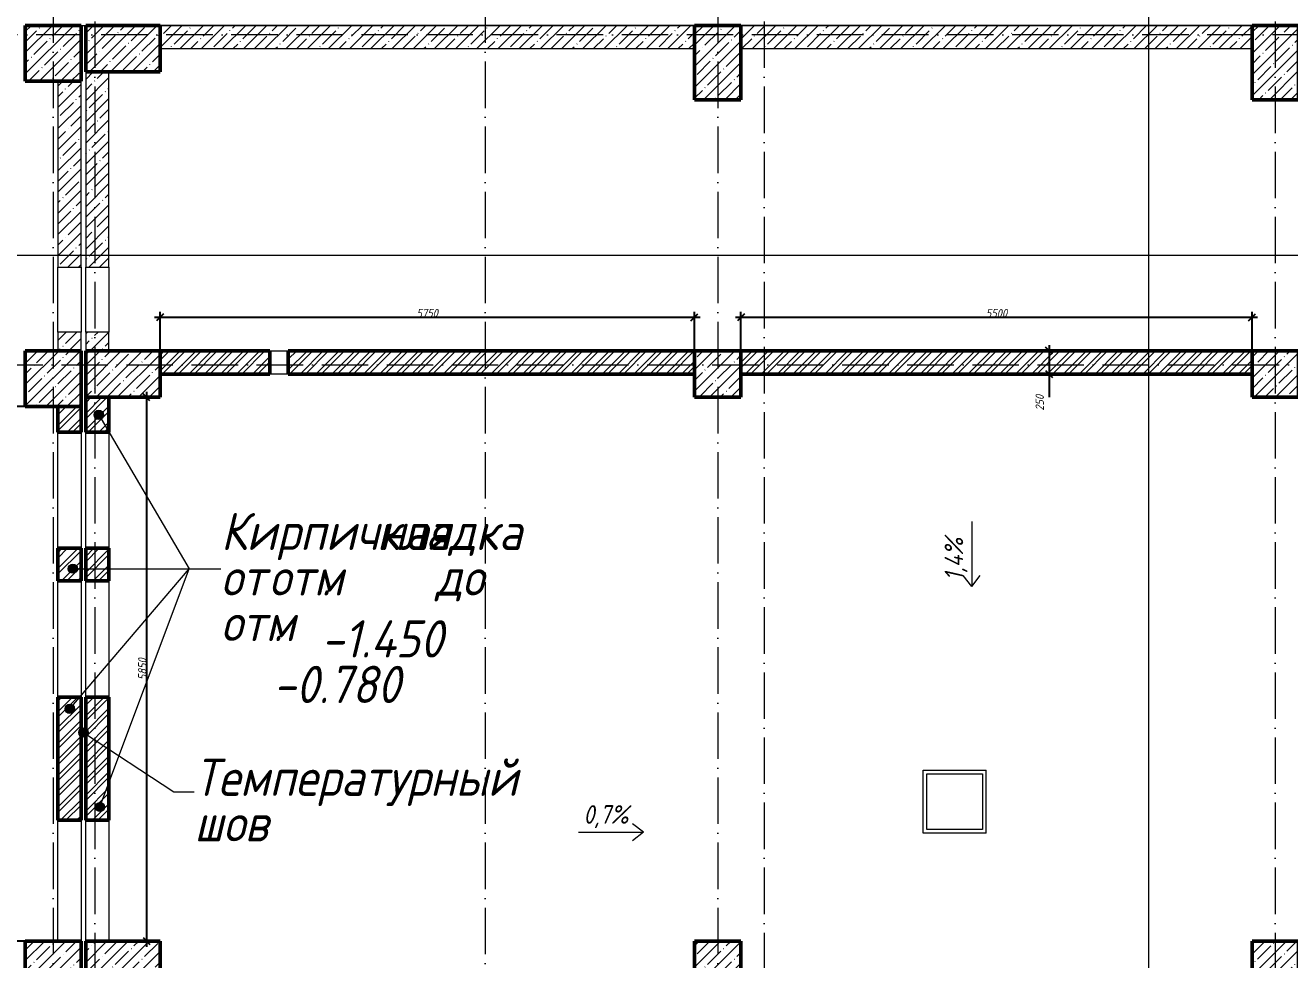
# Model space of a CAD drawing. Header units: millimetres. Extents: x -12989 to 629078, y -109036 to 555275.
# Drawn here: x 563189 to 576794, y 503759 to 513810 of the extents above; entities that cross this region are included whole.
import ezdxf

# ---------------------------------------------------------------- set-up
doc = ezdxf.new("R2010")
doc.units = ezdxf.units.MM
doc.linetypes.add('50_200_ШТРИХ_1Т_ш5_п1_п1_', pattern=[700, 500, -100, 0, -100])
for name, color, linetype, lineweight in [('A-____-____-DIMS', 7, 'Continuous', 9), ('A-FLOR-____-OTLN', 7, 'Continuous', 9), ('A-WALL-____-MCUT-1', 7, 'Continuous', 9), ('A-WALL-____-MCUT-2', 7, 'Continuous', 50), ('A-WALL-____-OTLN', 7, 'Continuous', 9), ('A-WALL-____-PATT-1', 7, 'Continuous', 9), ('A-WALL-FNSH-MCUT-1', 7, 'Continuous', 9), ('G-____-____-DIMS', 7, 'Continuous', 9), ('G-____-____-TEXT', 7, 'Continuous', 9), ('S-COLS-____-MCUT', 7, 'Continuous', 50), ('S-COLS-____-OTLN', 7, 'Continuous', 9), ('S-GRID-____-OTLN-1', 7, '50_200_ШТРИХ_1Т_ш5_п1_п1_', 9)]:
    doc.layers.add(name, color=color, linetype=linetype, lineweight=lineweight)
for name, color, linetype, lineweight, true_color in [('A-WALL-____-OTLN-1', 7, 'Continuous', 9, 0x800000), ('A-WALL-____-PATT-2', 7, 'Continuous', 9, 0x787878), ('G-____-____-SYMB-1', 9, 'Continuous', 9, 0x808080)]:
    doc.layers.add(name, color=color, linetype=linetype, lineweight=lineweight, true_color=true_color)
doc.styles.add('ISOCPEUR_I', font='isocpeui.ttf', dxfattribs={"width": 0.9, "height": 2.5})
doc.styles.add('ISOCPEUR_I_3', font='isocpeui.ttf', dxfattribs={"width": 0.85, "height": 2.2})
doc.styles.add('ISOCPEUR_I_7', font='isocpeui.ttf', dxfattribs={"width": 0.9, "height": 90})
doc.dimstyles.new('ISO-1_8_0_9К_СРЕДНИЙ_Кладочные', dxfattribs={"dimscale": 304.8, "dimtxt": 89.638306, "dimasz": 0.246063, "dimexe": 0.19685, "dimexo": 0, "dimgap": 0, "dimtad": 1, "dimdec": 3, "dimrnd": 0.001, "dimdsep": 46, "dimtxsty": 'ISOCPEUR_I_7', "dimblk1": 'OBLIQUE', "dimblk2": 'OBLIQUE', "dimsah": 1, "dimcen": 0.09, "dimdle": 0.19685, "dimazin": 0, "dimtfac": 1, "dimtdec": 4, "dimtix": 1, "dimtmove": 2, "dimatfit": 3, "dimfxl": 1, "dimtvp": 1, "dimtolj": 1, "dimtzin": 0, "dimarcsym": 2})
doc.dimstyles.new('ISO-1_8_0_9К_СРЕДНИЙ_Кладочные_1', dxfattribs={"dimscale": 304.8, "dimtxt": 89.638306, "dimasz": 0.246063, "dimexe": 0.19685, "dimexo": 0, "dimgap": 0, "dimtad": 1, "dimdec": 3, "dimrnd": 0.001, "dimdsep": 46, "dimtxsty": 'ISOCPEUR_I_7', "dimblk1": 'OBLIQUE', "dimblk2": 'OBLIQUE', "dimsah": 1, "dimcen": 0.09, "dimdle": 0.19685, "dimazin": 0, "dimtfac": 1, "dimtdec": 4, "dimtix": 1, "dimtmove": 0, "dimatfit": 3, "dimfxl": 1, "dimtvp": 1, "dimtolj": 1, "dimtzin": 0, "dimarcsym": 2})
pattern_1 = [(45, (513638.8, 428127.92), (-114.04925, 114.04925), []), (45, (513752.85, 428127.92), (-114.04925, 114.04925), [201.612, -40.322, 3.353, -36.97])]
pattern_2 = [(45, (513638.8, 428127.92), (-85.53659, 85.53659), []), (45, (513695.83, 428127.92), (-85.53659, 85.53659), [])]

# ---------------------------------------------------------------- blocks, each defined once
blk = doc.blocks.new('BSC_Колонна _Прямоугольная - 500х800-V3-АР1_Кладочный план подвала в осях 1-64_Ю-ЯЯ')
at = {"layer": 'S-COLS-____-OTLN'}
h = blk.add_hatch(dxfattribs=at)
h.set_pattern_fill('FP_7', color=256, style=0, pattern_type=2)
h.set_pattern_definition([(315, (-85431.04, 50600), (114.04925, 114.04925), []), (315, (-85431.04, 50485.95), (114.04925, 114.04925), [201.613, -40.323, 3.353, -36.97])])
h.paths.add_polyline_path([(-250, 400), (-250, -400), (250, -400), (250, 400)], flags=0)
at = {"layer": 'S-COLS-____-MCUT'}
for p, q in [((250, 400), (-250, 400)), ((-250, 400), (-250, -400)), ((250, -400), (250, 400)), ((-250, -400), (250, -400))]:
    blk.add_line(p, q, dxfattribs=at)
blk = doc.blocks.new('BSC_Колонна _Прямоугольная - 600х600-V80-АР1_Кладочный план подвала в осях 1-64_Ю-ЯЯ')
at = {"layer": 'S-COLS-____-OTLN'}
h = blk.add_hatch(dxfattribs=at)
h.set_pattern_fill('FP_95', color=256, style=0, pattern_type=2)
h.set_pattern_definition([(45, (-49850, -85381.04), (-114.04925, 114.04925), []), (45, (-49735.95, -85381.04), (-114.04925, 114.04925), [201.613, -40.323, 3.353, -36.97])])
h.paths.add_polyline_path([(-300, -300), (300, -300), (300, 300), (-300, 300)], flags=0)
at = {"layer": 'S-COLS-____-MCUT'}
for p, q in [((300, 300), (-300, 300)), ((-300, 300), (-300, -300)), ((300, -300), (300, 300)), ((-300, -300), (300, -300))]:
    blk.add_line(p, q, dxfattribs=at)
blk = doc.blocks.new('BSC_Колонна _Прямоугольная - 500х800-V81-АР1_Кладочный план подвала в осях 1-64_Ю-ЯЯ')
at = {"layer": 'S-COLS-____-OTLN'}
h = blk.add_hatch(dxfattribs=at)
h.set_pattern_fill('FP_96', color=256, style=0, pattern_type=2)
h.set_pattern_definition([(315, (-81931.04, 50600), (114.04925, 114.04925), []), (315, (-81931.04, 50485.95), (114.04925, 114.04925), [201.613, -40.323, 3.353, -36.97])])
h.paths.add_polyline_path([(-250, 400), (-250, -400), (250, -400), (250, 400)], flags=0)
at = {"layer": 'S-COLS-____-MCUT'}
for p, q in [((250, 400), (-250, 400)), ((-250, 400), (-250, -400)), ((250, -400), (250, 400)), ((-250, -400), (250, -400))]:
    blk.add_line(p, q, dxfattribs=at)
blk = doc.blocks.new('BSC_Колонна _Прямоугольная - 500х800-V82-АР1_Кладочный план подвала в осях 1-64_Ю-ЯЯ')
at = {"layer": 'S-COLS-____-OTLN'}
h = blk.add_hatch(dxfattribs=at)
h.set_pattern_fill('FP_97', color=256, style=0, pattern_type=2)
h.set_pattern_definition([(315, (-75581.04, 50600), (114.04925, 114.04925), []), (315, (-75581.04, 50485.95), (114.04925, 114.04925), [201.613, -40.323, 3.353, -36.97])])
h.paths.add_polyline_path([(-250, 400), (-250, -400), (250, -400), (250, 400)], flags=0)
at = {"layer": 'S-COLS-____-MCUT'}
for p, q in [((250, 400), (-250, 400)), ((-250, 400), (-250, -400)), ((250, -400), (250, 400)), ((-250, -400), (250, -400))]:
    blk.add_line(p, q, dxfattribs=at)
blk = doc.blocks.new('BSC_Колонна _Прямоугольная - 500х800-25984400-АР1_Кладочный план подвала в осях 1-64_Ю-ЯЯ')
at = {"layer": 'S-COLS-____-OTLN'}
h = blk.add_hatch(dxfattribs=at)
h.set_pattern_fill('FP_101', color=256, style=0, pattern_type=2)
h.set_pattern_definition([(225, (57000, 85281.04), (114.04925, -114.04925), []), (225, (56885.95, 85281.04), (114.04925, -114.04925), [201.613, -40.323, 3.353, -36.97])])
h.paths.add_polyline_path([(250, 400), (-250, 400), (-250, -400), (250, -400)], flags=0)
at = {"layer": 'S-COLS-____-MCUT'}
for p, q in [((250, 400), (-250, 400)), ((-250, 400), (-250, -400)), ((250, -400), (250, 400)), ((-250, -400), (250, -400))]:
    blk.add_line(p, q, dxfattribs=at)
blk = doc.blocks.new('BSC_Колонна _Прямоугольная - 500х800-V86-АР1_Кладочный план подвала в осях 1-64_Ю-ЯЯ')
at = {"layer": 'S-COLS-____-OTLN'}
h = blk.add_hatch(dxfattribs=at)
h.set_pattern_fill('FP_102', color=256, style=0, pattern_type=2)
h.set_pattern_definition([(225, (63000, 85281.04), (114.04925, -114.04925), []), (225, (62885.95, 85281.04), (114.04925, -114.04925), [201.613, -40.323, 3.353, -36.97])])
h.paths.add_polyline_path([(250, 400), (-250, 400), (-250, -400), (250, -400)], flags=0)
at = {"layer": 'S-COLS-____-MCUT'}
for p, q in [((250, 400), (-250, 400)), ((-250, 400), (-250, -400)), ((250, -400), (250, 400)), ((-250, -400), (250, -400))]:
    blk.add_line(p, q, dxfattribs=at)
blk = doc.blocks.new('BSC_Колонна _Прямоугольная - 600х600-V92-АР1_Кладочный план подвала в осях 1-64_Ю-ЯЯ')
at = {"layer": 'S-COLS-____-OTLN'}
h = blk.add_hatch(dxfattribs=at)
h.set_pattern_fill('FP_108', color=256, style=0, pattern_type=2)
h.set_pattern_definition([(45, (-49850, -81881.04), (-114.04925, 114.04925), []), (45, (-49735.95, -81881.04), (-114.04925, 114.04925), [201.613, -40.323, 3.353, -36.97])])
h.paths.add_polyline_path([(-300, -300), (300, -300), (300, 300), (-300, 300)], flags=0)
at = {"layer": 'S-COLS-____-MCUT'}
for p, q in [((300, 300), (-300, 300)), ((-300, 300), (-300, -300)), ((300, -300), (300, 300)), ((-300, -300), (300, -300))]:
    blk.add_line(p, q, dxfattribs=at)
blk = doc.blocks.new('BSC_Колонна _Прямоугольная - 600х600-V93-АР1_Кладочный план подвала в осях 1-64_Ю-ЯЯ')
at = {"layer": 'S-COLS-____-OTLN'}
h = blk.add_hatch(dxfattribs=at)
h.set_pattern_fill('FP_109', color=256, style=0, pattern_type=2)
h.set_pattern_definition([(45, (-49850, -75531.04), (-114.04925, 114.04925), []), (45, (-49735.95, -75531.04), (-114.04925, 114.04925), [201.613, -40.323, 3.353, -36.97])])
h.paths.add_polyline_path([(-300, -300), (300, -300), (300, 300), (-300, 300)], flags=0)
at = {"layer": 'S-COLS-____-MCUT'}
for p, q in [((300, 300), (-300, 300)), ((-300, 300), (-300, -300)), ((300, -300), (300, 300)), ((-300, -300), (300, -300))]:
    blk.add_line(p, q, dxfattribs=at)
blk = doc.blocks.new('BSC_Колонна _Прямоугольная - 500х500-V158-АР1_Кладочный план подвала в осях 1-64_Ю-ЯЯ')
at = {"layer": 'S-COLS-____-OTLN'}
h = blk.add_hatch(dxfattribs=at)
h.set_pattern_fill('FP_175', color=256, style=0, pattern_type=2)
h.set_pattern_definition([(45, (-63000, -81931.04), (-114.04925, 114.04925), []), (45, (-62885.95, -81931.04), (-114.04925, 114.04925), [201.613, -40.323, 3.353, -36.97])])
h.paths.add_polyline_path([(-250, -250), (250, -250), (250, 250), (-250, 250)], flags=0)
at = {"layer": 'S-COLS-____-MCUT'}
for p, q in [((250, 250), (-250, 250)), ((-250, 250), (-250, -250)), ((250, -250), (250, 250)), ((-250, -250), (250, -250))]:
    blk.add_line(p, q, dxfattribs=at)
blk = doc.blocks.new('BSC_Колонна _Прямоугольная - 500х500-V159-АР1_Кладочный план подвала в осях 1-64_Ю-ЯЯ')
at = {"layer": 'S-COLS-____-OTLN'}
h = blk.add_hatch(dxfattribs=at)
h.set_pattern_fill('FP_176', color=256, style=0, pattern_type=2)
h.set_pattern_definition([(45, (-57000, -81931.04), (-114.04925, 114.04925), []), (45, (-56885.95, -81931.04), (-114.04925, 114.04925), [201.613, -40.323, 3.353, -36.97])])
h.paths.add_polyline_path([(-250, -250), (250, -250), (250, 250), (-250, 250)], flags=0)
at = {"layer": 'S-COLS-____-MCUT'}
for p, q in [((250, 250), (-250, 250)), ((-250, 250), (-250, -250)), ((250, -250), (250, 250)), ((-250, -250), (250, -250))]:
    blk.add_line(p, q, dxfattribs=at)
blk = doc.blocks.new('BSC_Колонна _Прямоугольная - 500х500-V161-АР1_Кладочный план подвала в осях 1-64_Ю-ЯЯ')
at = {"layer": 'S-COLS-____-OTLN'}
h = blk.add_hatch(dxfattribs=at)
h.set_pattern_fill('FP_178', color=256, style=0, pattern_type=2)
h.set_pattern_definition([(45, (-63000, -75581.04), (-114.04925, 114.04925), []), (45, (-62885.95, -75581.04), (-114.04925, 114.04925), [201.613, -40.323, 3.353, -36.97])])
h.paths.add_polyline_path([(-250, -250), (250, -250), (250, 250), (-250, 250)], flags=0)
at = {"layer": 'S-COLS-____-MCUT'}
for p, q in [((250, 250), (-250, 250)), ((-250, 250), (-250, -250)), ((250, -250), (250, 250)), ((-250, -250), (250, -250))]:
    blk.add_line(p, q, dxfattribs=at)
blk = doc.blocks.new('BSC_Колонна _Прямоугольная - 500х500-V162-АР1_Кладочный план подвала в осях 1-64_Ю-ЯЯ')
at = {"layer": 'S-COLS-____-OTLN'}
h = blk.add_hatch(dxfattribs=at)
h.set_pattern_fill('FP_179', color=256, style=0, pattern_type=2)
h.set_pattern_definition([(45, (-57000, -75581.04), (-114.04925, 114.04925), []), (45, (-56885.95, -75581.04), (-114.04925, 114.04925), [201.613, -40.323, 3.353, -36.97])])
h.paths.add_polyline_path([(-250, -250), (250, -250), (250, 250), (-250, 250)], flags=0)
at = {"layer": 'S-COLS-____-MCUT'}
for p, q in [((250, 250), (-250, 250)), ((-250, 250), (-250, -250)), ((250, -250), (250, 250)), ((-250, -250), (250, -250))]:
    blk.add_line(p, q, dxfattribs=at)
blk = doc.blocks.new('_Oblique')
at = {"color": 0, "linetype": 'ByBlock', "lineweight": -2}
blk.add_line((-0.5, -0.5), (0.5, 0.5), dxfattribs=at)
blk = doc.blocks.new('*D6693')
at = {"layer": 'A-____-____-DIMS', "color": 0, "lineweight": -2, "transparency": 16777216}
for p, q in [((564579, 510669), (570449, 510669)), ((564639, 510309), (564639, 510729)), ((570389, 510309), (570389, 510729))]:
    blk.add_line(p, q, dxfattribs=at)
at = {"layer": 'Defpoints', "color": 0, "transparency": 16777216}
for p in [(570389, 510669), (564639, 510309), (570389, 510309)]:
    blk.add_point(p, dxfattribs=at)
at = {"layer": 'A-____-____-DIMS', "color": 0, "lineweight": -2, "transparency": 16777216, "xscale": 75, "yscale": 75, "zscale": 75, "rotation": 180}
blk.add_blockref('_Oblique', (564639, 510669), dxfattribs=at)
at = {"layer": 'A-____-____-DIMS', "color": 0, "lineweight": -2, "transparency": 16777216, "xscale": 75, "yscale": 75, "zscale": 75}
blk.add_blockref('_Oblique', (570389, 510669), dxfattribs=at)
at = {"layer": 'A-____-____-DIMS', "color": 0, "transparency": 16777216, "insert": (567514, 510715), "char_height": 90, "width": 546.1, "attachment_point": 5, "style": 'ISOCPEUR_I_7'}
blk.add_mtext('\\A1;5750', dxfattribs=at)
blk = doc.blocks.new('*D6694')
at = {"layer": 'A-____-____-DIMS', "color": 0, "lineweight": -2, "transparency": 16777216}
for p, q in [((570829, 510669), (576449, 510669)), ((570889, 510309), (570889, 510729)), ((576389, 510309), (576389, 510729))]:
    blk.add_line(p, q, dxfattribs=at)
at = {"layer": 'Defpoints', "color": 0, "transparency": 16777216}
for p in [(576389, 510669), (570889, 510309), (576389, 510309)]:
    blk.add_point(p, dxfattribs=at)
at = {"layer": 'A-____-____-DIMS', "color": 0, "lineweight": -2, "transparency": 16777216, "xscale": 75, "yscale": 75, "zscale": 75, "rotation": 180}
blk.add_blockref('_Oblique', (570889, 510669), dxfattribs=at)
at = {"layer": 'A-____-____-DIMS', "color": 0, "lineweight": -2, "transparency": 16777216, "xscale": 75, "yscale": 75, "zscale": 75}
blk.add_blockref('_Oblique', (576389, 510669), dxfattribs=at)
at = {"layer": 'A-____-____-DIMS', "color": 0, "transparency": 16777216, "insert": (573639, 510714), "char_height": 90, "width": 546.1, "attachment_point": 5, "style": 'ISOCPEUR_I_7'}
blk.add_mtext('\\A1;5500', dxfattribs=at)
blk = doc.blocks.new('*D6705')
at = {"layer": 'A-____-____-DIMS', "color": 0, "lineweight": -2, "transparency": 16777216}
for p, q in [((574205, 510369), (574205, 510059)), ((574340, 510309), (574145, 510309)), ((574340, 510059), (574145, 510059)), ((574205, 510059), (574205, 509810))]:
    blk.add_line(p, q, dxfattribs=at)
at = {"layer": 'Defpoints', "color": 0, "transparency": 16777216}
for p in [(574340, 510309), (574205, 510059), (574340, 510059)]:
    blk.add_point(p, dxfattribs=at)
at = {"layer": 'A-____-____-DIMS', "color": 0, "lineweight": -2, "transparency": 16777216, "xscale": 75, "yscale": 75, "zscale": 75}
for p, rotation in [((574205, 510309), 90), ((574205, 510059), 270)]:
    blk.add_blockref('_Oblique', p, dxfattribs=dict(at, rotation=rotation))
at = {"layer": 'A-____-____-DIMS', "color": 0, "transparency": 16777216, "insert": (574059, 509665), "char_height": 90, "width": 409.58, "attachment_point": 1, "rotation": 90, "line_spacing_factor": 1.149209, "style": 'ISOCPEUR_I_7'}
blk.add_mtext('\\A1;250', dxfattribs=at)
blk = doc.blocks.new('*D6512')
at = {"layer": 'A-____-____-DIMS', "color": 0, "lineweight": -2, "transparency": 16777216}
for p, q in [((563539, 509709), (562953, 509709)), ((563013, 509769), (563013, 503899)), ((563539, 503959), (562953, 503959))]:
    blk.add_line(p, q, dxfattribs=at)
at = {"layer": 'Defpoints', "color": 0, "transparency": 16777216}
for p in [(563539, 509709), (563013, 503959), (563539, 503959)]:
    blk.add_point(p, dxfattribs=at)
at = {"layer": 'A-____-____-DIMS', "color": 0, "lineweight": -2, "transparency": 16777216, "xscale": 75, "yscale": 75, "zscale": 75}
for p, rotation in [((563013, 509709), 90), ((563013, 503959), 270)]:
    blk.add_blockref('_Oblique', p, dxfattribs=dict(at, rotation=rotation))
at = {"layer": 'A-____-____-DIMS', "color": 0, "transparency": 16777216, "insert": (562967, 506834), "char_height": 90, "width": 546.1, "attachment_point": 5, "rotation": 90, "style": 'ISOCPEUR_I_7'}
blk.add_mtext('\\A1;5750', dxfattribs=at)
blk = doc.blocks.new('*D6513')
at = {"layer": 'A-____-____-DIMS', "color": 0, "lineweight": -2, "transparency": 16777216}
for p, q in [((564089, 509809), (564553, 509809)), ((564493, 509869), (564493, 503899)), ((564599, 503959), (564433, 503959))]:
    blk.add_line(p, q, dxfattribs=at)
at = {"layer": 'Defpoints', "color": 0, "transparency": 16777216}
for p in [(564089, 509809), (564493, 503959), (564599, 503959)]:
    blk.add_point(p, dxfattribs=at)
at = {"layer": 'A-____-____-DIMS', "color": 0, "lineweight": -2, "transparency": 16777216, "xscale": 75, "yscale": 75, "zscale": 75}
for p, rotation in [((564493, 509809), 90), ((564493, 503959), 270)]:
    blk.add_blockref('_Oblique', p, dxfattribs=dict(at, rotation=rotation))
at = {"layer": 'A-____-____-DIMS', "color": 0, "transparency": 16777216, "insert": (564448, 506884), "char_height": 90, "width": 546.1, "attachment_point": 5, "rotation": 90, "style": 'ISOCPEUR_I_7'}
blk.add_mtext('\\A1;5850', dxfattribs=at)

msp = doc.modelspace()

# ---------------------------------------------------------------- hatches: boundary and pattern name
at = {"layer": 'A-WALL-____-PATT-1'}
h = msp.add_hatch(dxfattribs=at)
h.set_pattern_fill('FP_1', color=256, style=0, pattern_type=2)
h.set_pattern_definition(pattern_1)
h.paths.add_polyline_path([(564638.8036, 513558.9591), (570388.8036, 513558.9591), (570388.8036, 513808.9591), (564638.8036, 513808.9591)], flags=0)
h = msp.add_hatch(dxfattribs=at)
h.set_pattern_fill('FP_1', color=256, style=0, pattern_type=2)
h.set_pattern_definition(pattern_1)
h.paths.add_polyline_path([(576388.8036, 513558.9591), (576388.8036, 513808.9591), (570888.8036, 513808.9591), (570888.8036, 513558.9591)], flags=0)
h = msp.add_hatch(dxfattribs=at)
h.set_pattern_fill('FP_1', color=256, style=0, pattern_type=2)
h.set_pattern_definition(pattern_1)
h.paths.add_polyline_path([(563538.8036, 510308.9591), (563788.8036, 510308.9591), (563788.8036, 510508.9591), (563538.8036, 510508.9591)], flags=0)
h.paths.add_polyline_path([(563788.8036, 511208.9591), (563788.8036, 513208.9591), (563538.8036, 513208.9591), (563538.8036, 511208.9591)], flags=0)
h = msp.add_hatch(dxfattribs=at)
h.set_pattern_fill('FP_1', color=256, style=0, pattern_type=2)
h.set_pattern_definition(pattern_1)
h.paths.add_polyline_path([(564088.8036, 510308.9591), (564088.8036, 510508.9591), (563838.8036, 510508.9591), (563838.8036, 510308.9591)], flags=0)
h.paths.add_polyline_path([(563838.8036, 511208.9591), (564088.8036, 511208.9591), (564088.8036, 513308.9591), (563838.8036, 513308.9591)], flags=0)
at = {"layer": 'A-WALL-____-PATT-2'}
h = msp.add_hatch(dxfattribs=at)
h.set_pattern_fill('FP_53', color=256, style=0, pattern_type=2)
h.set_pattern_definition(pattern_2)
h.paths.add_polyline_path([(566648.722, 510058.9591), (570388.8036, 510058.9591), (570388.8036, 510308.9591), (566018.8036, 510308.9591), (566018.8036, 510058.9591)], flags=0)
h.paths.add_polyline_path([(565818.8036, 510058.9591), (565818.8036, 510308.9591), (564638.8036, 510308.9591), (564638.8036, 510058.9591)], flags=0)
h = msp.add_hatch(dxfattribs=at)
h.set_pattern_fill('FP_53', color=256, style=0, pattern_type=2)
h.set_pattern_definition(pattern_2)
h.paths.add_polyline_path([(576388.8036, 510058.9591), (576388.8036, 510308.9591), (570888.8036, 510308.9591), (570888.8036, 510058.9591)], flags=0)
h = msp.add_hatch(dxfattribs=at)
h.set_pattern_fill('FP_53', color=256, style=0, pattern_type=2)
h.set_pattern_definition(pattern_2)
h.paths.add_polyline_path([(564088.8036, 505258.9591), (564088.8036, 506583.9591), (563838.8036, 506583.9591), (563838.8036, 505258.9591)], flags=0)
h.paths.add_polyline_path([(563838.8036, 507833.9591), (564088.8036, 507833.9591), (564088.8036, 508183.9591), (563838.8036, 508183.9591), (563838.8036, 507954.972)], flags=0)
h.paths.add_polyline_path([(563838.8036, 509433.9591), (564088.8036, 509433.9591), (564088.8036, 509808.9591), (563838.8036, 509808.9591)], flags=0)
h = msp.add_hatch(dxfattribs=at)
h.set_pattern_fill('FP_53', color=256, style=0, pattern_type=2)
h.set_pattern_definition(pattern_2)
h.paths.add_polyline_path([(563788.8036, 505258.9591), (563788.8036, 506583.9591), (563538.8036, 506583.9591), (563538.8036, 505258.9591)], flags=0)
h.paths.add_polyline_path([(563788.8036, 507833.9591), (563788.8036, 508183.9591), (563538.8036, 508183.9591), (563538.8036, 507833.9591)], flags=0)
h.paths.add_polyline_path([(563538.8036, 509433.9591), (563788.8036, 509433.9591), (563788.8036, 509708.9591), (563538.8036, 509708.9591)], flags=0)
at = {"layer": 'G-____-____-TEXT'}
h = msp.add_hatch(color=256, dxfattribs=at)
edge = h.paths.add_edge_path(flags=0)
edge.add_arc((563978.9684, 509620.8754), 50, 0, 360)
h = msp.add_hatch(color=256, dxfattribs=at)
edge = h.paths.add_edge_path(flags=0)
edge.add_arc((563701.4208, 507965.072), 50, 0, 360)
h = msp.add_hatch(color=256, dxfattribs=at)
edge = h.paths.add_edge_path(flags=0)
edge.add_arc((563667.6966, 506457.7735), 50, 0, 360)
h = msp.add_hatch(color=256, dxfattribs=at)
edge = h.paths.add_edge_path(flags=0)
edge.add_arc((563815.7303, 506202.1819), 50, 0, 360)
h = msp.add_hatch(color=256, dxfattribs=at)
edge = h.paths.add_edge_path(flags=0)
edge.add_arc((563992.5919, 505401.5658), 50, 0, 360)

# ---------------------------------------------------------------- linework, layer by layer
at = {"layer": 'A-FLOR-____-OTLN'}
for p, q in [((572848.8036, 505798.9591), (573528.8036, 505798.9591)), ((572848.8036, 505118.9591), (572848.8036, 505798.9591)), ((572888.8036, 505158.9591), (572888.8036, 505758.9591)), ((572888.8036, 505758.9591), (573488.8036, 505758.9591)), ((573488.8036, 505758.9591), (573488.8036, 505158.9591)), ((573528.8036, 505118.9591), (573528.8036, 505798.9591)), ((573488.8036, 505158.9591), (572888.8036, 505158.9591)), ((573528.8036, 505118.9591), (572848.8036, 505118.9591))]:
    msp.add_line(p, q, dxfattribs=at)
at = {"layer": 'A-WALL-____-MCUT-1'}
for p, q in [((570388.8036, 513808.9591), (564638.8036, 513808.9591)), ((570888.8036, 513808.9591), (576388.8036, 513808.9591)), ((576388.8036, 513808.9591), (570888.8036, 513808.9591)), ((564638.8036, 513558.9591), (570388.8036, 513558.9591)), ((570888.8036, 513558.9591), (576388.8036, 513558.9591)), ((563538.8036, 513208.9591), (563538.8036, 511208.9591)), ((563788.8036, 511208.9591), (563788.8036, 513208.9591)), ((563838.8036, 513308.9591), (563838.8036, 511208.9591)), ((564088.8036, 511208.9591), (564088.8036, 513308.9591)), ((563538.8036, 511208.9591), (563788.8036, 511208.9591)), ((563838.8036, 511208.9591), (564088.8036, 511208.9591)), ((563538.8036, 510508.9591), (563538.8036, 510308.9591)), ((563788.8036, 510508.9591), (563538.8036, 510508.9591)), ((563788.8036, 510308.9591), (563788.8036, 510508.9591)), ((564088.8036, 510508.9591), (563838.8036, 510508.9591)), ((563838.8036, 510508.9591), (563838.8036, 510308.9591)), ((564088.8036, 510308.9591), (564088.8036, 510508.9591))]:
    msp.add_line(p, q, dxfattribs=at)
at = {"layer": 'A-WALL-____-MCUT-2'}
for p, q in [((565818.8036, 510308.9591), (564638.8036, 510308.9591)), ((565818.8036, 510058.9591), (565818.8036, 510308.9591)), ((570388.8036, 510308.9591), (566018.8036, 510308.9591)), ((566018.8036, 510308.9591), (566018.8036, 510058.9591)), ((576388.8036, 510308.9591), (570888.8036, 510308.9591)), ((564638.8036, 510058.9591), (565818.8036, 510058.9591)), ((566018.8036, 510058.9591), (570388.8036, 510058.9591)), ((570888.8036, 510058.9591), (576388.8036, 510058.9591)), ((563838.8036, 509808.9591), (563838.8036, 509433.9591)), ((564088.8036, 509433.9591), (564088.8036, 509808.9591)), ((563538.8036, 509708.9591), (563538.8036, 509433.9591)), ((563788.8036, 509433.9591), (563788.8036, 509708.9591)), ((563538.8036, 509433.9591), (563788.8036, 509433.9591)), ((563838.8036, 509433.9591), (564088.8036, 509433.9591)), ((563538.8036, 508183.9591), (563538.8036, 507833.9591)), ((563788.8036, 508183.9591), (563538.8036, 508183.9591)), ((563788.8036, 507833.9591), (563788.8036, 508183.9591)), ((563838.8036, 508183.9591), (563838.8036, 507833.9591)), ((564088.8036, 508183.9591), (563838.8036, 508183.9591)), ((564088.8036, 507833.9591), (564088.8036, 508183.9591)), ((563538.8036, 507833.9591), (563788.8036, 507833.9591)), ((563838.8036, 507833.9591), (564088.8036, 507833.9591)), ((563538.8036, 506583.9591), (563538.8036, 505258.9591)), ((563788.8036, 506583.9591), (563538.8036, 506583.9591)), ((563788.8036, 505258.9591), (563788.8036, 506583.9591)), ((563838.8036, 506583.9591), (563838.8036, 505258.9591)), ((564088.8036, 506583.9591), (563838.8036, 506583.9591)), ((564088.8036, 505258.9591), (564088.8036, 506583.9591)), ((563538.8036, 505258.9591), (563788.8036, 505258.9591)), ((563838.8036, 505258.9591), (564088.8036, 505258.9591))]:
    msp.add_line(p, q, dxfattribs=at)
at = {"layer": 'A-WALL-____-OTLN'}
for p, q in [((563538.8036, 510508.9591), (563538.8036, 511208.9591)), ((563788.8036, 511208.9591), (563788.8036, 510508.9591)), ((563838.8036, 510508.9591), (563838.8036, 511208.9591)), ((564088.8036, 511208.9591), (564088.8036, 510508.9591)), ((563538.8036, 508183.9591), (563538.8036, 509433.9591)), ((563788.8036, 509433.9591), (563788.8036, 508183.9591)), ((563838.8036, 508183.9591), (563838.8036, 509433.9591)), ((564088.8036, 509433.9591), (564088.8036, 508183.9591)), ((563538.8036, 506583.9591), (563538.8036, 507833.9591)), ((563788.8036, 507833.9591), (563788.8036, 506583.9591)), ((563838.8036, 506583.9591), (563838.8036, 507833.9591)), ((564088.8036, 507833.9591), (564088.8036, 506583.9591)), ((563538.8036, 503958.9591), (563538.8036, 505258.9591)), ((563788.8036, 505258.9591), (563788.8036, 503958.9591)), ((563838.8036, 503958.9591), (563838.8036, 505258.9591)), ((564088.8036, 505258.9591), (564088.8036, 503958.9591))]:
    msp.add_line(p, q, dxfattribs=at)
at = {"layer": 'A-WALL-____-OTLN-1'}
for p, q in [((565818.8036, 510308.9591), (566018.8036, 510308.9591)), ((566018.8036, 510058.9591), (565818.8036, 510058.9591))]:
    msp.add_line(p, q, dxfattribs=at)
at = {"layer": 'A-WALL-FNSH-MCUT-1'}
for p, q in [((563788.8036, 513808.9591), (563838.8036, 513808.9591)), ((564638.8036, 513808.9591), (570388.8036, 513808.9591))]:
    msp.add_line(p, q, dxfattribs=at)
at = {"layer": 'G-____-____-DIMS'}
for p, q in [((573371.8766, 508471.5802), (573371.8766, 507771.5802)), ((573371.8766, 507771.5802), (573279.7973, 507891.5802)), ((573371.8766, 507771.5802), (573463.9558, 507891.5802)), ((569840.7886, 505129.9825), (569720.7886, 505222.0618)), ((569140.7886, 505129.9825), (569840.7886, 505129.9825)), ((569840.7886, 505129.9825), (569720.7886, 505037.9033))]:
    msp.add_line(p, q, dxfattribs=at)
at = {"layer": 'G-____-____-SYMB-1'}
for p, q in [((575273.1123, 514681.5252), (575273.1123, 480545.1691)), ((508776.7007, 511336.9697), (617769.1542, 511336.9697))]:
    msp.add_line(p, q, dxfattribs=at)
at = {"layer": 'G-____-____-TEXT'}
for p, q in [((563978.9684, 509620.8754), (564951.0454, 507965.072)), ((563667.6966, 506457.7735), (564951.0454, 507965.072)), ((563701.4208, 507965.072), (565294.1799, 507965.072)), ((563992.5919, 505401.5658), (564951.0454, 507965.072)), ((564951.0454, 507965.072), (565294.1799, 507965.072)), ((564951.0454, 507965.072), (565294.1799, 507965.072)), ((564951.0454, 507965.072), (565294.1799, 507965.072)), ((563815.7303, 506202.1819), (564787.1593, 505565.2246)), ((564787.1593, 505565.2246), (565007.6987, 505565.2246))]:
    msp.add_line(p, q, dxfattribs=at)
for centre in [(563978.9684, 509620.8754), (563701.4208, 507965.072), (563667.6966, 506457.7735), (563815.7303, 506202.1819), (563992.5919, 505401.5658)]:
    msp.add_circle(centre, 50, dxfattribs=at)
at = {"layer": 'S-GRID-____-OTLN-1'}
for p, q in [((563488.8036, 519020.7686), (563488.8036, 494803.4009)), ((568138.8036, 519020.7686), (568138.8036, 481019.505)), ((570638.8036, 519020.7686), (570638.8036, 481019.505)), ((563938.8036, 518751.3339), (563938.8036, 494803.4009)), ((571138.8036, 518751.3339), (571138.8036, 481183.844)), ((576638.8036, 518751.3339), (576638.8036, 481019.505)), ((617713.2102, 513708.9591), (508970.0334, 513708.9591)), ((508970.0334, 510158.9591), (617713.2102, 510158.9591))]:
    msp.add_line(p, q, dxfattribs=at)

# ---------------------------------------------------------------- block references
at = {"layer": 'S-COLS-____-OTLN'}
for name, p in [('BSC_Колонна _Прямоугольная - 600х600-V80-АР1_Кладочный план подвала в осях 1-64_Ю-ЯЯ', (563488.8036, 513508.9591)), ('BSC_Колонна _Прямоугольная - 600х600-V92-АР1_Кладочный план подвала в осях 1-64_Ю-ЯЯ', (563488.8036, 510008.9591)), ('BSC_Колонна _Прямоугольная - 500х500-V159-АР1_Кладочный план подвала в осях 1-64_Ю-ЯЯ', (570638.8036, 510058.9591)), ('BSC_Колонна _Прямоугольная - 500х500-V158-АР1_Кладочный план подвала в осях 1-64_Ю-ЯЯ', (576638.8036, 510058.9591)), ('BSC_Колонна _Прямоугольная - 600х600-V93-АР1_Кладочный план подвала в осях 1-64_Ю-ЯЯ', (563488.8036, 503658.9591)), ('BSC_Колонна _Прямоугольная - 500х500-V162-АР1_Кладочный план подвала в осях 1-64_Ю-ЯЯ', (570638.8036, 503708.9591)), ('BSC_Колонна _Прямоугольная - 500х500-V161-АР1_Кладочный план подвала в осях 1-64_Ю-ЯЯ', (576638.8036, 503708.9591))]:
    msp.add_blockref(name, p, dxfattribs=at)
for name, p, rotation in [('BSC_Колонна _Прямоугольная - 500х800-V3-АР1_Кладочный план подвала в осях 1-64_Ю-ЯЯ', (564238.8036, 513558.9591), 89.9999999999999), ('BSC_Колонна _Прямоугольная - 500х800-25984400-АР1_Кладочный план подвала в осях 1-64_Ю-ЯЯ', (570638.8036, 513408.9591), 180), ('BSC_Колонна _Прямоугольная - 500х800-V86-АР1_Кладочный план подвала в осях 1-64_Ю-ЯЯ', (576638.8036, 513408.9591), 180), ('BSC_Колонна _Прямоугольная - 500х800-V81-АР1_Кладочный план подвала в осях 1-64_Ю-ЯЯ', (564238.8036, 510058.9591), 89.9999999999999), ('BSC_Колонна _Прямоугольная - 500х800-V82-АР1_Кладочный план подвала в осях 1-64_Ю-ЯЯ', (564238.8036, 503708.9591), 89.9999999999999)]:
    msp.add_blockref(name, p, dxfattribs=dict(at, rotation=rotation))

# ---------------------------------------------------------------- texts
at = {"layer": 'G-____-____-DIMS', "insert": (573080.5854, 507837.7349), "char_height": 200, "width": 681.228598, "attachment_point": 1, "rotation": 90, "line_spacing_factor": 1.149209, "style": 'ISOCPEUR_I_3'}
msp.add_mtext('1,4%', dxfattribs=at)
at = {"layer": 'G-____-____-DIMS', "insert": (569195.9879, 505421.2737), "char_height": 200, "width": 707.521631, "attachment_point": 1, "line_spacing_factor": 1.149209, "style": 'ISOCPEUR_I_3'}
msp.add_mtext('0,7%', dxfattribs=at)
at = {"layer": 'G-____-____-TEXT', "char_height": 400, "attachment_point": 1, "style": 'ISOCPEUR_I'}
for s, insert, width in [('Кирпичная', (565294.1799, 508565.9262), 1861.518375), ('кладка', (566972.9612, 508565.9262), 1255.442625), ('от', (565294.1799, 508076.447), 454.556812), ('отм', (565812.1018, 508076.447), 678.227625), ('до', (567603.9924, 508076.447), 404.0505), ('. -1.450 ', (566371.6955, 508076.447), 1493.543813), ('отм', (565294.1799, 507586.9679), 678.227625), ('. -0.780', (565853.7737, 507586.9679), 1356.45525), ('Температурный', (565007.6987, 505921.0788), 2763.416813), ('шов', (565007.6987, 505431.5996), 656.582063)]:
    msp.add_mtext(s, dxfattribs=dict(at, insert=insert, width=width))

# ---------------------------------------------------------------- dimensions: what is measured, and where the dimension line sits
at = {"layer": 'A-____-____-DIMS'}
for base, p1, p2, override, picture, middle in [((570388.8036, 510669.4808), (564638.8036, 510308.9591), (570388.8036, 510308.9591), {"dimtxt": 400, "dimpost": '<>', "dimfxl": 5750}, '*D6693', (567513.8036, 510715.0603)), ((576388.8036, 510669.4808), (570888.8036, 510308.9591), (576388.8036, 510308.9591), {"dimtxt": 400, "dimpost": '<>', "dimfxl": 5500}, '*D6694', (573638.8036, 510714.4808))]:
    dim = msp.add_linear_dim(base=base, p1=p1, p2=p2, dimstyle='ISO-1_8_0_9К_СРЕДНИЙ_Кладочные', override=override, dxfattribs=at)
    dim.commit()
    dim.dimension.update_dxf_attribs({"geometry": picture, "text_midpoint": middle})
dim = msp.add_linear_dim(base=(574204.9185, 510058.9591), p1=(574340.1148, 510308.9591), p2=(574340.1148, 510058.9591), angle=90, dimstyle='ISO-1_8_0_9К_СРЕДНИЙ_Кладочные_1', override={"dimtxt": 400, "dimpost": '<>', "dimfxl": 250}, dxfattribs=at)
dim.commit()
dim.dimension.update_dxf_attribs({"geometry": '*D6705', "text_midpoint": (574118.8867, 509810.1956), "dimtype": 160, "text_rotation": 90})
for base, p1, p2, override, picture, middle in [((564492.5892, 503958.9591), (564088.8036, 509808.9591), (564598.6552, 503958.9591), {"dimtxt": 400, "dimpost": '<>', "dimfxl": 5872.175809}, '*D6513', (564447.5892, 506883.9591)), ((563012.9269, 503958.9591), (563538.8036, 509708.9591), (563538.8036, 503958.9591), {"dimtxt": 400, "dimpost": '<>', "dimfxl": 5750}, '*D6512', (562967.3473, 506833.9591))]:
    dim = msp.add_linear_dim(base=base, p1=p1, p2=p2, angle=90, dimstyle='ISO-1_8_0_9К_СРЕДНИЙ_Кладочные', override=override, dxfattribs=at)
    dim.commit()
    dim.dimension.update_dxf_attribs({"geometry": picture, "text_midpoint": middle})

doc.saveas('drawing.dxf')
